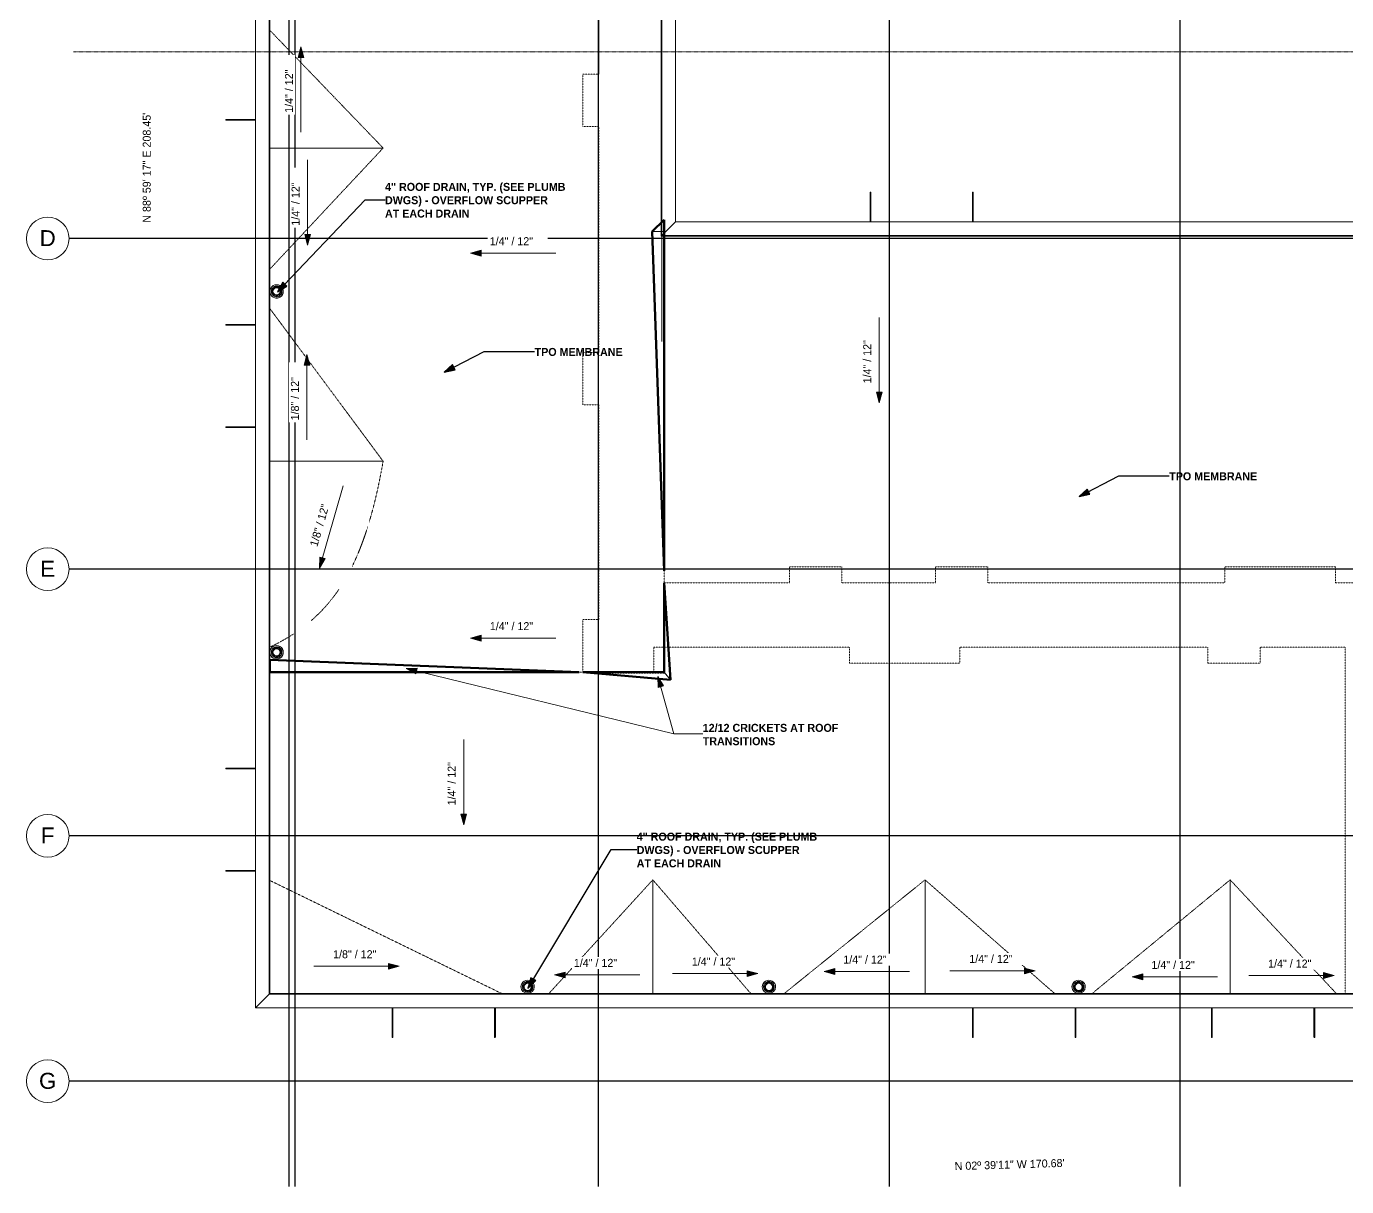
# Model space of a CAD drawing. Header units: inches. Extents: x -4126 to -1830, y 9773 to 12297.
# Drawn here: x -4125 to -2640, y 9773 to 11078 of the extents above; entities that cross this region are included whole.
import ezdxf

# ---------------------------------------------------------------- set-up
doc = ezdxf.new("R2010")
doc.units = ezdxf.units.IN
doc.header["$MEASUREMENT"] = 0
for name, pattern in [('Center 1_4_', [0.53125, 0.25, -0.09375, 0.09375, -0.09375]), ('Dash 1_16_', [0.125, 0.0625, -0.0625]), ('Grid Line 1_2_', [0.875, 0.5, -0.125, 0.125, -0.125])]:
    doc.linetypes.add(name, pattern=pattern)
for name, color, linetype, lineweight in [('0-1', 7, 'Continuous', 5), ('0-3', 165, 'Continuous', 5), ('A-ANNO-NOTE', 131, 'Continuous', 9), ('A-DETL-CNTR', 5, 'Center 1_4_', 9), ('A-DETL-MEDM', 33, 'Continuous', 20), ('A-DETL-WIDE', 214, 'Continuous', 50), ('A-FLOR-1', 7, 'Dash 1_16_', 9), ('A-ROOF', 132, 'Continuous', 13), ('A-ROOF-1', 7, 'Dash 1_16_', 9), ('A-WALL-1', 113, 'Continuous', 9), ('G-ANNO-DIMS', 111, 'Continuous', 9), ('G-ANNO-TEXT', 231, 'Continuous', 30), ('G-ANNO-TEXT-1', 231, 'Continuous', 9), ('G-ANNO-TEXT-2', 147, 'Continuous', 20), ('I-WALL-1', 7, 'Continuous', 9), ('M-EQPM', 50, 'Continuous', 9), ('S-BEAM', 12, 'Continuous', 9), ('S-GRID-1', 1, 'Grid Line 1_2_', 30), ('S-GRID-IDEN', 1, 'Continuous', 9), ('S-GRID-IDEN-1', 147, 'Continuous', 9)]:
    doc.layers.add(name, color=color, linetype=linetype, lineweight=lineweight)
doc.styles.add('Arial', font='arial.ttf', dxfattribs={"height": 18})
doc.styles.add('Century Gothic', font='ufonts.com_century-gothic.ttf', dxfattribs={"height": 9})
doc.styles.add('Century Gothic_B', font='GOTHICB.TTF', dxfattribs={"height": 9})

# ---------------------------------------------------------------- blocks, each defined once
blk = doc.blocks.new('CTR - 1st Phase - Common Walls_rvt-1-FLOOR PLAN - ROOF')
at = {"layer": 'I-WALL-1'}
for p, q in [((-3410.3, 11257), (-3410.3, 11375.6)), ((-3410.3, 10723.2), (-3410.3, 10841.8))]:
    blk.add_line(p, q, dxfattribs=at)
blk = doc.blocks.new('Grid - Grid Head - Circle-1738874-FLOOR PLAN - ROOF')
at = {"layer": 'S-GRID-IDEN-1'}
for start, end in [(360, 180), (180, 360)]:
    blk.add_arc((0, 0), 0.25, start, end, dxfattribs=at)
blk = doc.blocks.new('CTR - 1st Phase - Structure_rvt-1-FLOOR PLAN - ROOF')
at = {"layer": 'S-GRID-1'}
for p, q in [((-3829.3, 9772.6), (-3829.3, 12247.5)), ((-3822.8, 9772.6), (-3822.8, 12247.5)), ((-3481.3, 9772.6), (-3481.3, 12247.5)), ((-3154.3, 9772.6), (-3154.3, 12247.5)), ((-2827.3, 9772.6), (-2827.3, 12247.5)), ((-1830.2, 10839.2), (-4077, 10839.2)), ((-1830.2, 10467.2), (-4077, 10467.2)), ((-1830.2, 10167.2), (-4077, 10167.2)), ((-1830.2, 9891.2), (-4077, 9891.2))]:
    blk.add_line(p, q, dxfattribs=at)
at = {"layer": '0-3', "xscale": 95.99999999999994, "yscale": 95.99999999999994, "zscale": 95.99999999999994, "rotation": 89.99999999999986}
for p in [(-4101, 10839.2), (-4101, 10467.2), (-4101, 10167.2), (-4101, 9891.2)]:
    blk.add_blockref('Grid - Grid Head - Circle-1738874-FLOOR PLAN - ROOF', p, dxfattribs=at)
at = {"layer": 'S-GRID-IDEN', "char_height": 18, "attachment_point": 1, "style": 'Arial'}
for s, insert, width in [('D', (-4110.1, 10848.6), 22.119), ('E', (-4109.4, 10476.6), 20.301), ('F', (-4108.7, 10176.6), 18.786), ('G', (-4110.8, 9900.6), 23.937)]:
    blk.add_mtext(s, dxfattribs=dict(at, insert=insert, width=width))
blk = doc.blocks.new('Basic Wall _ EXT - FIBER CEMENT - SMALL - 2_ XPS - ___-2145932-FLOOR PLAN - ROOF')
at = {"layer": 'A-WALL-1'}
for p, q in [((-3411, 11257), (-3410.6, 11256.5)), ((-3411, 11241.9), (-3411, 11257)), ((-3410.5, 11256.5), (-3410.5, 11241.3)), ((-3410.3, 11256.3), (-3407.7, 11253.6)), ((-3410.3, 11241.1), (-3410.3, 11256.3)), ((-3411, 10856.9), (-3411, 11241.9)), ((-3410.5, 11241.3), (-3410.5, 10857.4)), ((-3410.3, 10857.7), (-3410.3, 11241.1)), ((-3407.7, 11253.6), (-3394.9, 11240.8)), ((-3394.9, 10858), (-3394.9, 11240.8)), ((-3411, 10841.8), (-3411, 10856.9)), ((-3410.5, 10857.4), (-3410.5, 10842.3)), ((-3410.3, 10842.5), (-3410.3, 10857.7)), ((-3394.9, 10858), (-3407.7, 10845.1)), ((-3410.6, 10842.3), (-3411, 10841.8)), ((-3407.7, 10845.1), (-3410.3, 10842.5))]:
    blk.add_line(p, q, dxfattribs=at)
at = {"layer": 'A-WALL-1', "flags": 128}
for points in [[(-3410.6, 11256.5), (-3410.5, 11256.5), (-3410.5, 11256.5), (-3410.5, 11256.5)], [(-3410.5, 11256.5), (-3410.5, 11256.5), (-3410.5, 11256.5), (-3410.5, 11256.4), (-3410.4, 11256.4), (-3410.4, 11256.3), (-3410.3, 11256.3)], [(-3410.5, 10842.3), (-3410.5, 10842.3), (-3410.5, 10842.3), (-3410.6, 10842.3)], [(-3410.3, 10842.5), (-3410.4, 10842.5), (-3410.4, 10842.4), (-3410.5, 10842.4), (-3410.5, 10842.3), (-3410.5, 10842.3), (-3410.5, 10842.3)]]:
    blk.add_lwpolyline(points, dxfattribs=at)
blk = doc.blocks.new('Basic Wall _ EXT - FIBER CEMENT - SMALL - ___-2145933-FLOOR PLAN - ROOF')
at = {"layer": 'A-WALL-1'}
for p, q in [((-3407.7, 10845.1), (-3394.9, 10858)), ((-2061.4, 10858), (-3394.9, 10858)), ((-2061.4, 10858), (-2076.8, 10842.5)), ((-3411, 10841.8), (-3410.6, 10842.3)), ((-3407.7, 10841.8), (-3411, 10841.8)), ((-3410.5, 10842.3), (-3407.7, 10842.3)), ((-3410.3, 10842.5), (-3407.7, 10845.1)), ((-3407.7, 10842.5), (-3410.3, 10842.5)), ((-2076.8, 10842.5), (-3407.7, 10842.5)), ((-3407.7, 10842.3), (-2077, 10842.3)), ((-2077.5, 10841.8), (-3407.7, 10841.8)), ((-2077.1, 10842.3), (-2077.5, 10841.8))]:
    blk.add_line(p, q, dxfattribs=at)
at = {"layer": 'A-WALL-1', "flags": 128}
for points in [[(-3410.6, 10842.3), (-3410.5, 10842.3), (-3410.5, 10842.3), (-3410.5, 10842.3)], [(-3410.5, 10842.3), (-3410.5, 10842.3), (-3410.5, 10842.3), (-3410.5, 10842.4), (-3410.4, 10842.4), (-3410.4, 10842.5), (-3410.3, 10842.5)], [(-2077, 10842.3), (-2077, 10842.3), (-2077, 10842.3), (-2077.1, 10842.3)], [(-2076.8, 10842.5), (-2076.9, 10842.5), (-2076.9, 10842.4), (-2077, 10842.4), (-2077, 10842.3), (-2077, 10842.3), (-2077, 10842.3)]]:
    blk.add_lwpolyline(points, dxfattribs=at)
blk = doc.blocks.new('Basic Wall _ EXT - FIBER CEMENT - SMALL - ___-2145935-FLOOR PLAN - ROOF')
at = {"layer": 'A-WALL-1'}
for p, q in [((-3867.3, 12125.2), (-3867.3, 9973.6)), ((-3851.8, 12109.7), (-3851.8, 9989.1)), ((-3851.6, 9989.3), (-3851.6, 12109.5)), ((-3851.1, 11733.4), (-3851.1, 10365.3)), ((-3851.1, 10365.3), (-3851.1, 10351.3)), ((-3851.1, 10351.3), (-3851.1, 9989.8)), ((-3851.8, 9989.1), (-3867.3, 9973.6)), ((-3851.1, 9989.8), (-3851.6, 9989.3))]:
    blk.add_line(p, q, dxfattribs=at)
at = {"layer": 'A-WALL-1', "flags": 128}
for points in [[(-3851.6, 9989.3), (-3851.6, 9989.3), (-3851.7, 9989.3), (-3851.7, 9989.2), (-3851.7, 9989.2), (-3851.8, 9989.1), (-3851.8, 9989.1)], [(-3851.6, 9989.3), (-3851.6, 9989.3), (-3851.6, 9989.3), (-3851.6, 9989.3)]]:
    blk.add_lwpolyline(points, dxfattribs=at)
blk = doc.blocks.new('Basic Wall _ EXT - FIBER CEMENT - SMALL - ___-2145937-FLOOR PLAN - ROOF')
at = {"layer": 'A-WALL-1'}
for p, q in [((-3867.3, 9973.6), (-3851.8, 9989.1)), ((-2076.8, 9989.1), (-3851.8, 9989.1)), ((-3851.6, 9989.3), (-3851.1, 9989.8)), ((-2077, 9989.3), (-3851.6, 9989.3)), ((-2077.5, 9989.8), (-3851.1, 9989.8)), ((-2077.5, 9989.8), (-2077.1, 9989.3)), ((-2076.8, 9989.1), (-2061.4, 9973.6)), ((-3867.3, 9973.6), (-2061.4, 9973.6))]:
    blk.add_line(p, q, dxfattribs=at)
at = {"layer": 'A-WALL-1', "flags": 128}
for points in [[(-3851.8, 9989.1), (-3851.8, 9989.1), (-3851.7, 9989.2), (-3851.7, 9989.2), (-3851.7, 9989.3), (-3851.6, 9989.3), (-3851.6, 9989.3)], [(-3851.6, 9989.3), (-3851.6, 9989.3), (-3851.6, 9989.3), (-3851.6, 9989.3)], [(-2077.1, 9989.3), (-2077, 9989.3), (-2077, 9989.3), (-2077, 9989.3)], [(-2077, 9989.3), (-2077, 9989.3), (-2077, 9989.3), (-2077, 9989.2), (-2076.9, 9989.2), (-2076.9, 9989.1), (-2076.8, 9989.1)]]:
    blk.add_lwpolyline(points, dxfattribs=at)
blk = doc.blocks.new('22142613 - Roof Drains - Type A - 15_ Strainer - 8_ Drain-V5-FLOOR PLAN - ROOF')
at = {"layer": 'M-EQPM'}
for p, q in [((-3848.5, 11093.1), (-3847.2, 11092.3)), ((-3847.2, 11094.5), (-3846.3, 11093.3)), ((-3845.6, 11095.4), (-3845.1, 11093.9)), ((-3843.8, 11095.7), (-3843.8, 11094.2)), ((-3843.5, 11097.2), (-3843.5, 11097.2)), ((-3843.3, 11093.7), (-3843.5, 11093.7)), ((-3841.9, 11095.5), (-3842.4, 11094)), ((-3840.2, 11094.8), (-3841.2, 11093.5)), ((-3838.9, 11093.5), (-3840.2, 11092.6)), ((-3849.3, 11091.5), (-3847.8, 11091)), ((-3847.9, 11088.7), (-3849.3, 11088.2)), ((-3847.3, 11087.4), (-3848.6, 11086.5)), ((-3846.4, 11086.3), (-3847.3, 11085.1)), ((-3845.2, 11085.6), (-3845.6, 11084.1)), ((-3843.8, 11085.3), (-3843.8, 11083.8)), ((-3843.5, 11085.7), (-3843.3, 11085.7)), ((-3843.5, 11082.2), (-3843.5, 11082.2)), ((-3842.4, 11085.5), (-3841.9, 11084)), ((-3841.1, 11086.1), (-3840.1, 11084.8)), ((-3840.1, 11087.1), (-3838.8, 11086.1)), ((-3837.9, 11091.9), (-3839.5, 11091.4)), ((-3839.4, 11088.3), (-3837.8, 11087.8))]:
    blk.add_line(p, q, dxfattribs=at)
at = {"layer": 'M-EQPM', "flags": 128}
for points in [[(-3847.3, 11092.2), (-3847.9, 11092.7), (-3848.5, 11093.1)], [(-3848.2, 11093.5), (-3847.6, 11093.1), (-3847, 11092.6)], [(-3846.3, 11093.2), (-3846.8, 11093.9), (-3847.2, 11094.5)], [(-3846.8, 11094.8), (-3846.4, 11094.1), (-3845.9, 11093.5)], [(-3845.2, 11093.9), (-3845.4, 11094.6), (-3845.6, 11095.4)], [(-3845.1, 11095.5), (-3844.9, 11094.8), (-3844.7, 11094)], [(-3843.8, 11094.2), (-3843.8, 11095), (-3843.8, 11095.7)], [(-3843.3, 11095.7), (-3843.3, 11095), (-3843.3, 11094.2)], [(-3842.5, 11094), (-3842.2, 11094.8), (-3841.9, 11095.5)], [(-3841.5, 11095.4), (-3841.7, 11094.6), (-3842, 11093.9)], [(-3841.3, 11093.5), (-3840.7, 11094.1), (-3840.2, 11094.8)], [(-3839.8, 11094.5), (-3840.3, 11093.9), (-3840.8, 11093.2)], [(-3840.2, 11092.6), (-3839.5, 11093.1), (-3838.9, 11093.5)], [(-3838.6, 11093.1), (-3839.2, 11092.7), (-3839.9, 11092.2)], [(-3849.5, 11090.1), (-3848.8, 11090.1), (-3848, 11090.1)], [(-3848, 11089.6), (-3848.8, 11089.6), (-3849.5, 11089.6)], [(-3847.8, 11091), (-3848.6, 11091.2), (-3849.3, 11091.5)], [(-3849.3, 11088.2), (-3848.6, 11088.5), (-3847.9, 11088.7)], [(-3847.8, 11088.2), (-3848.5, 11088), (-3849.2, 11087.8)], [(-3849.1, 11091.9), (-3848.4, 11091.7), (-3847.7, 11091.4)], [(-3848.6, 11086.5), (-3848, 11087), (-3847.4, 11087.4)], [(-3847.1, 11087), (-3847.7, 11086.6), (-3848.3, 11086.1)], [(-3847.3, 11085.1), (-3846.9, 11085.7), (-3846.4, 11086.4)], [(-3846, 11086.1), (-3846.5, 11085.4), (-3846.9, 11084.8)], [(-3845.6, 11084.1), (-3845.4, 11084.9), (-3845.2, 11085.6)], [(-3844.8, 11085.5), (-3845, 11084.7), (-3845.2, 11084)], [(-3843.8, 11083.8), (-3843.8, 11084.5), (-3843.8, 11085.3)], [(-3843.3, 11085.3), (-3843.3, 11084.5), (-3843.3, 11083.8)], [(-3841.9, 11084), (-3842.1, 11084.7), (-3842.4, 11085.5)], [(-3842, 11085.6), (-3841.7, 11084.9), (-3841.4, 11084.1)], [(-3840.1, 11084.8), (-3840.6, 11085.4), (-3841.1, 11086.1)], [(-3840.7, 11086.4), (-3840.2, 11085.7), (-3839.7, 11085.1)], [(-3838.8, 11086.1), (-3839.4, 11086.6), (-3840.1, 11087)], [(-3839.8, 11087.4), (-3839.1, 11087), (-3838.5, 11086.5)], [(-3839.5, 11091.4), (-3838.7, 11091.7), (-3837.9, 11091.9)], [(-3837.8, 11087.8), (-3838.6, 11088), (-3839.4, 11088.2)], [(-3837.8, 11091.5), (-3838.6, 11091.2), (-3839.3, 11091)], [(-3839.3, 11088.7), (-3838.5, 11088.5), (-3837.7, 11088.2)], [(-3839.2, 11090.1), (-3838.4, 11090.1), (-3837.5, 11090.1)], [(-3837.5, 11089.6), (-3838.3, 11089.6), (-3839.2, 11089.6)]]:
    blk.add_lwpolyline(points, dxfattribs=at)
at = {"layer": 'M-EQPM'}
for centre, major_axis, start_param, end_param in [((-3843.5, 11089.7), (0, 7.5), 4.712389, 7.853982), ((-3843.5, 11089.7), (0, 6), 0.969431, 1.197636), ((-3843.5, 11089.7), (0, 6), 0.659298, 0.886064), ((-3843.6, 11089.7), (0, 4), 4.712389, 7.853982), ((-3843.6, 11089.7), (0, 4.43), 0.865964, 0.979022), ((-3843.5, 11089.7), (0, 6), 0.350212, 0.575936), ((-3843.6, 11089.7), (0, 4.43), 0.557275, 0.670323), ((-3843.6, 11089.7), (0, 4.43), 0.250007, 0.363046), ((-3843.5, 11089.7), (0, 6), 0.041679, 0.266854), ((-3843.5, 11089.7), (0, 7.5), 6.165105, 6.404016), ((-3843.6, 11089.7), (0, 4.43), 6.226668, 6.339703), ((-3843.5, 11089.7), (0, 6), 6.016332, 6.241507), ((-3843.5, 11089.7), (0, 7.5), 4.712389, 6.162355), ((-3843.6, 11089.7), (0, 4.43), 5.92014, 6.033179), ((-3843.5, 11089.7), (0, 6), 5.70725, 5.932973), ((-3843.6, 11089.7), (0, 4.43), 5.612862, 5.72591), ((-3843.6, 11089.7), (0, 4.43), 5.304163, 5.417221), ((-3843.5, 11089.7), (0, 6), 5.397121, 5.623888), ((-3843.5, 11089.7), (0, 6), 5.08555, 5.313754), ((-3843.5, 11089.7), (0, 7.5), 1.570796, 4.712389), ((-3843.5, 11089.7), (0, 6), 1.281005, 1.510903), ((-3843.5, 11089.7), (0, 6), 1.594274, 1.825954), ((-3843.5, 11089.7), (0, 6), 1.909324, 2.142701), ((-3843.5, 11089.7), (0, 6), 2.226068, 2.460891), ((-3843.6, 11089.7), (0, 4.43), 1.489558, 1.570796), ((-3843.6, 11089.7), (0, 4.43), 1.570796, 1.602628), ((-3843.6, 11089.7), (0, 4.43), 1.804928, 1.917995), ((-3843.6, 11089.7), (0, 4.43), 1.176609, 1.289676), ((-3843.6, 11089.7), (0, 4), 1.570796, 4.712389), ((-3843.6, 11089.7), (0, 4.43), 2.122601, 2.235659), ((-3843.5, 11089.7), (0, 6), 2.544253, 2.780128), ((-3843.6, 11089.7), (0, 4.43), 2.442231, 2.555278), ((-3843.6, 11089.7), (0, 4.43), 2.763281, 2.87632), ((-3843.5, 11089.7), (0, 6), 2.863487, 3.099914), ((-3843.5, 11089.7), (0, 7.5), 3.020762, 3.259673), ((-3843.6, 11089.7), (0, 4.43), 3.085075, 3.19811), ((-3843.5, 11089.7), (0, 6), 3.183271, 3.419699), ((-3843.5, 11089.7), (0, 7.5), 3.262423, 4.712389), ((-3843.6, 11089.7), (0, 4.43), 3.406866, 3.519904), ((-3843.5, 11089.7), (0, 6), 3.503058, 3.738932), ((-3843.6, 11089.7), (0, 4.43), 3.727907, 3.840954), ((-3843.6, 11089.7), (0, 4.43), 4.047526, 4.160584), ((-3843.5, 11089.7), (0, 6), 3.822294, 4.057117), ((-3843.6, 11089.7), (0, 4.43), 4.993509, 5.106576), ((-3843.6, 11089.7), (0, 4.43), 4.365191, 4.478257), ((-3843.6, 11089.7), (0, 4.43), 4.712389, 4.793628), ((-3843.6, 11089.7), (0, 4.43), 4.680558, 4.712389), ((-3843.5, 11089.7), (0, 6), 4.140484, 4.373861), ((-3843.5, 11089.7), (0, 6), 4.772282, 5.00218), ((-3843.5, 11089.7), (0, 6), 4.457231, 4.688911)]:
    blk.add_ellipse(centre, major_axis=major_axis, ratio=0.999788, start_param=start_param, end_param=end_param, dxfattribs=at)
blk = doc.blocks.new('22142613 - Roof Drains - Type A - 15_ Strainer - 8_ Drain-V6-FLOOR PLAN - ROOF')
at = {"layer": 'M-EQPM'}
for p, q in [((-3568.7, 9997.4), (-3568.7, 9997.4)), ((-3567.2, 9997.2), (-3565.6, 9997.2)), ((-3566.9, 9999.1), (-3565.4, 9998.6)), ((-3566.8, 9995.4), (-3565.4, 9995.9)), ((-3566.1, 10000.8), (-3564.8, 9999.8)), ((-3565.9, 9993.7), (-3564.7, 9994.6)), ((-3565.2, 9997.6), (-3565.2, 9997.4)), ((-3564.8, 10002.1), (-3563.9, 10000.8)), ((-3564.5, 9992.4), (-3563.7, 9993.6)), ((-3563.2, 10003), (-3562.7, 10001.4)), ((-3559.6, 10001.4), (-3559.1, 10003)), ((-3558.7, 9993.6), (-3557.8, 9992.4)), ((-3558.5, 10000.8), (-3557.5, 10002.1)), ((-3557.6, 9994.6), (-3556.4, 9993.7)), ((-3557.5, 9999.8), (-3556.2, 10000.8)), ((-3557.2, 9997.4), (-3557.2, 9997.6)), ((-3557, 9995.9), (-3555.5, 9995.4)), ((-3556.9, 9998.6), (-3555.4, 9999.1)), ((-3556.7, 9997.2), (-3555.2, 9997.2)), ((-3553.7, 9997.4), (-3553.7, 9997.4)), ((-3562.8, 9991.6), (-3562.4, 9993)), ((-3560, 9993), (-3559.5, 9991.6))]:
    blk.add_line(p, q, dxfattribs=at)
at = {"layer": 'M-EQPM', "flags": 128}
for points in [[(-3567.2, 9997.7), (-3566.4, 9997.7), (-3565.6, 9997.6)], [(-3565.6, 9997.1), (-3566.4, 9997.2), (-3567.2, 9997.2)], [(-3567, 9995.9), (-3566.2, 9996.1), (-3565.5, 9996.3)], [(-3565.4, 9998.5), (-3566.2, 9998.8), (-3566.9, 9999.1)], [(-3566.8, 9999.6), (-3566, 9999.3), (-3565.3, 9999)], [(-3565.3, 9995.8), (-3566.1, 9995.6), (-3566.8, 9995.4)], [(-3566.2, 9994.1), (-3565.6, 9994.5), (-3564.9, 9995)], [(-3564.8, 9999.8), (-3565.5, 10000.3), (-3566.1, 10000.8)], [(-3564.7, 9994.6), (-3565.3, 9994.1), (-3565.9, 9993.7)], [(-3565.8, 10001.2), (-3565.2, 10000.7), (-3564.5, 10000.2)], [(-3564.9, 9992.7), (-3564.5, 9993.3), (-3564, 9993.9)], [(-3563.9, 10000.8), (-3564.4, 10001.4), (-3564.8, 10002.1)], [(-3563.6, 9993.6), (-3564.1, 9993), (-3564.5, 9992.4)], [(-3564.4, 10002.4), (-3564, 10001.7), (-3563.5, 10001)], [(-3562.7, 10001.4), (-3563, 10002.2), (-3563.2, 10003)], [(-3562.8, 10003.2), (-3562.5, 10002.4), (-3562.3, 10001.6)], [(-3561.4, 10001.7), (-3561.4, 10002.5), (-3561.4, 10003.4)], [(-3560.9, 10003.4), (-3560.9, 10002.5), (-3560.9, 10001.7)], [(-3560.1, 10001.6), (-3559.8, 10002.4), (-3559.6, 10003.2)], [(-3559.1, 10003), (-3559.4, 10002.2), (-3559.6, 10001.4)], [(-3558.8, 10001), (-3558.4, 10001.7), (-3557.9, 10002.4)], [(-3557.8, 9992.4), (-3558.3, 9993), (-3558.7, 9993.6)], [(-3557.5, 10002.1), (-3558, 10001.4), (-3558.4, 10000.8)], [(-3558.3, 9993.9), (-3557.9, 9993.3), (-3557.4, 9992.7)], [(-3557.8, 10000.2), (-3557.2, 10000.7), (-3556.5, 10001.2)], [(-3556.4, 9993.7), (-3557.1, 9994.1), (-3557.7, 9994.6)], [(-3556.2, 10000.8), (-3556.9, 10000.3), (-3557.5, 9999.8)], [(-3557.4, 9995), (-3556.8, 9994.5), (-3556.1, 9994.1)], [(-3557.1, 9999), (-3556.3, 9999.3), (-3555.6, 9999.6)], [(-3555.5, 9995.4), (-3556.3, 9995.6), (-3557, 9995.8)], [(-3555.4, 9999.1), (-3556.2, 9998.8), (-3556.9, 9998.5)], [(-3556.9, 9996.3), (-3556.1, 9996.1), (-3555.4, 9995.9)], [(-3556.8, 9997.6), (-3556, 9997.7), (-3555.2, 9997.7)], [(-3555.2, 9997.2), (-3556, 9997.2), (-3556.8, 9997.1)], [(-3563.3, 9991.8), (-3563.1, 9992.5), (-3562.8, 9993.2)], [(-3562.3, 9993), (-3562.6, 9992.3), (-3562.8, 9991.6)], [(-3561.4, 9991.4), (-3561.4, 9992.1), (-3561.4, 9992.9)], [(-3560.9, 9992.9), (-3560.9, 9992.1), (-3560.9, 9991.4)], [(-3559.5, 9991.6), (-3559.8, 9992.3), (-3560, 9993)], [(-3559.5, 9993.2), (-3559.3, 9992.5), (-3559.1, 9991.8)]]:
    blk.add_lwpolyline(points, dxfattribs=at)
at = {"layer": 'M-EQPM'}
for centre, major_axis, start_param, end_param in [((-3561.2, 9997.4), (7.5, 0), 0, 3.141593), ((-3561.2, 9997.4), (7.5, 0), 0, 3.141593), ((-3561.2, 9997.4), (7.5, 0), 3.141593, 6.283185), ((-3561.2, 9997.4), (6, 0), 2.851802, 3.081699), ((-3561.2, 9997.4), (6, 0), 3.16507, 3.39675), ((-3561.2, 9997.4), (6, 0), 2.540227, 2.768432), ((-3561.2, 9997.4), (6, 0), 3.48012, 3.713498), ((-3561.2, 9997.4), (6, 0), 3.796864, 4.031687), ((-3561.2, 9997.4), (6, 0), 2.230094, 2.456861), ((-3561.2, 9997.3), (4.43, 0), 3.060354, 3.141593), ((-3561.2, 9997.3), (4.43, 0), 3.141593, 3.173424), ((-3561.2, 9997.3), (4.43, 0), 3.375724, 3.488791), ((-3561.2, 9997.3), (4.43, 0), 2.747406, 2.860472), ((-3561.2, 9997.3), (4, 0), 0, 3.141593), ((-3561.2, 9997.3), (4, 0), 3.141593, 6.283185), ((-3561.2, 9997.3), (4.43, 0), 3.693397, 3.806455), ((-3561.2, 9997.3), (4.43, 0), 2.43676, 2.549818), ((-3561.2, 9997.4), (6, 0), 1.921009, 2.146732), ((-3561.2, 9997.3), (4.43, 0), 4.013027, 4.126075), ((-3561.2, 9997.3), (4.43, 0), 2.128072, 2.241119), ((-3561.2, 9997.4), (6, 0), 1.612475, 1.83765), ((-3561.2, 9997.3), (4.43, 0), 1.820803, 1.933842), ((-3561.2, 9997.3), (4.43, 0), 1.514279, 1.627314), ((-3561.2, 9997.4), (6, 0), 1.303943, 1.529118), ((-3561.2, 9997.3), (4.43, 0), 1.207751, 1.32079), ((-3561.2, 9997.4), (6, 0), 0.994861, 1.220584), ((-3561.2, 9997.3), (4.43, 0), 0.900473, 1.013521), ((-3561.2, 9997.3), (4.43, 0), 5.298703, 5.411751), ((-3561.2, 9997.3), (4.43, 0), 0.591774, 0.704832), ((-3561.2, 9997.3), (4.43, 0), 5.618323, 5.731381), ((-3561.2, 9997.4), (6, 0), 0.684732, 0.911499), ((-3561.2, 9997.4), (6, 0), 5.393091, 5.627914), ((-3561.2, 9997.3), (4.43, 0), 0.28112, 0.394187), ((-3561.2, 9997.3), (4.43, 0), 5.935987, 6.049054), ((-3561.2, 9997.3), (4.43, 0), 0, 0.081239), ((-3561.2, 9997.3), (4.43, 0), 6.251354, 6.283185), ((-3561.2, 9997.4), (6, 0), 0.373161, 0.601365), ((-3561.2, 9997.4), (6, 0), 5.71128, 5.944658), ((-3561.2, 9997.4), (6, 0), 0.059893, 0.289791), ((-3561.2, 9997.4), (6, 0), 6.028028, 6.259707), ((-3561.2, 9997.4), (6, 0), 4.11505, 4.350924), ((-3561.2, 9997.3), (4.43, 0), 4.334077, 4.447116), ((-3561.2, 9997.4), (6, 0), 4.434283, 4.67071), ((-3561.2, 9997.3), (4.43, 0), 4.655871, 4.768907), ((-3561.2, 9997.4), (6, 0), 4.754068, 4.990495), ((-3561.2, 9997.3), (4.43, 0), 4.977662, 5.090701), ((-3561.2, 9997.4), (6, 0), 5.073854, 5.309728)]:
    blk.add_ellipse(centre, major_axis=major_axis, ratio=0.999788, start_param=start_param, end_param=end_param, dxfattribs=at)
blk = doc.blocks.new('Walls 94 - Walls 1-3380136-FLOOR PLAN - ROOF')
at = {"layer": 'S-BEAM'}
for p, q in [((-3867.3, 10973), (-3900.3, 10973)), ((-3900.3, 10972.2), (-3867.3, 10972.2))]:
    blk.add_line(p, q, dxfattribs=at)
blk.add_ellipse((-3900.3, 10972.6), major_axis=(0, 0.375), ratio=0.93544, start_param=0, end_param=3.141593, dxfattribs=at)
blk = doc.blocks.new('Walls 38 - Walls 1-3380290-FLOOR PLAN - ROOF')
at = {"layer": 'S-BEAM'}
for p, q in [((-3867.3, 10742.6), (-3900.3, 10742.6)), ((-3900.3, 10741.8), (-3867.3, 10741.8))]:
    blk.add_line(p, q, dxfattribs=at)
blk.add_ellipse((-3900.3, 10742.2), major_axis=(0, 0.375), ratio=0.93544, start_param=0, end_param=3.141593, dxfattribs=at)
blk = doc.blocks.new('Walls 42 - Walls 1-3380299-FLOOR PLAN - ROOF')
at = {"layer": 'S-BEAM'}
for p, q in [((-3867.3, 10627.4), (-3900.3, 10627.4)), ((-3900.3, 10626.6), (-3867.3, 10626.6))]:
    blk.add_line(p, q, dxfattribs=at)
blk.add_ellipse((-3900.3, 10627), major_axis=(0, 0.375), ratio=0.93544, start_param=0, end_param=3.141593, dxfattribs=at)
blk = doc.blocks.new('Walls 45 - Walls 1-3380456-FLOOR PLAN - ROOF')
at = {"layer": 'S-BEAM'}
for p, q in [((-3867.3, 10243.4), (-3900.3, 10243.4)), ((-3900.3, 10242.6), (-3867.3, 10242.6))]:
    blk.add_line(p, q, dxfattribs=at)
blk.add_ellipse((-3900.3, 10243), major_axis=(0, 0.375), ratio=0.93544, start_param=0, end_param=3.141593, dxfattribs=at)
blk = doc.blocks.new('Walls 46 - Walls 1-3380465-FLOOR PLAN - ROOF')
at = {"layer": 'S-BEAM'}
for p, q in [((-3867.3, 10128.2), (-3900.3, 10128.2)), ((-3900.3, 10127.4), (-3867.3, 10127.4))]:
    blk.add_line(p, q, dxfattribs=at)
blk.add_ellipse((-3900.3, 10127.8), major_axis=(0, 0.375), ratio=0.93544, start_param=0, end_param=3.141593, dxfattribs=at)
blk = doc.blocks.new('Walls 48 - Walls 1-3380701-FLOOR PLAN - ROOF')
at = {"layer": 'S-BEAM'}
for p, q in [((-3713.5, 9973.6), (-3713.5, 9940.6)), ((-3712.7, 9940.6), (-3712.7, 9973.6))]:
    blk.add_line(p, q, dxfattribs=at)
blk.add_ellipse((-3713.1, 9940.6), major_axis=(0.375, 0), ratio=0.93544, start_param=3.141593, end_param=6.283185, dxfattribs=at)
blk = doc.blocks.new('Walls 49 - Walls 1-3380710-FLOOR PLAN - ROOF')
at = {"layer": 'S-BEAM'}
for p, q in [((-3598.3, 9973.6), (-3598.3, 9940.6)), ((-3597.5, 9940.6), (-3597.5, 9973.6))]:
    blk.add_line(p, q, dxfattribs=at)
blk.add_ellipse((-3597.9, 9940.6), major_axis=(0.375, 0), ratio=0.93544, start_param=3.141593, end_param=6.283185, dxfattribs=at)
blk = doc.blocks.new('Walls 51 - Walls 1-3380857-FLOOR PLAN - ROOF')
at = {"layer": 'S-BEAM'}
for p, q in [((-3060.7, 9973.6), (-3060.7, 9940.6)), ((-3059.9, 9940.6), (-3059.9, 9973.6))]:
    blk.add_line(p, q, dxfattribs=at)
blk.add_ellipse((-3060.3, 9940.6), major_axis=(0.375, 0), ratio=0.93544, start_param=3.141593, end_param=6.283185, dxfattribs=at)
blk = doc.blocks.new('Walls 52 - Walls 1-3380866-FLOOR PLAN - ROOF')
at = {"layer": 'S-BEAM'}
for p, q in [((-2945.5, 9973.6), (-2945.5, 9940.6)), ((-2944.7, 9940.6), (-2944.7, 9973.6))]:
    blk.add_line(p, q, dxfattribs=at)
blk.add_ellipse((-2945.1, 9940.6), major_axis=(0.375, 0), ratio=0.93544, start_param=3.141593, end_param=6.283185, dxfattribs=at)
blk = doc.blocks.new('Walls 54 - Walls 1-3381017-FLOOR PLAN - ROOF')
at = {"layer": 'S-BEAM'}
for p, q in [((-2791.9, 9973.6), (-2791.9, 9940.6)), ((-2791.1, 9940.6), (-2791.1, 9973.6))]:
    blk.add_line(p, q, dxfattribs=at)
blk.add_ellipse((-2791.5, 9940.6), major_axis=(0.375, 0), ratio=0.93544, start_param=3.141593, end_param=6.283185, dxfattribs=at)
blk = doc.blocks.new('Walls 55 - Walls 1-3381026-FLOOR PLAN - ROOF')
at = {"layer": 'S-BEAM'}
for p, q in [((-2676.7, 9973.6), (-2676.7, 9940.6)), ((-2675.9, 9940.6), (-2675.9, 9973.6))]:
    blk.add_line(p, q, dxfattribs=at)
blk.add_ellipse((-2676.3, 9940.6), major_axis=(0.375, 0), ratio=0.93544, start_param=3.141593, end_param=6.283185, dxfattribs=at)
blk = doc.blocks.new('Walls 90 - Walls 1-3381503-FLOOR PLAN - ROOF')
at = {"layer": 'S-BEAM'}
for p, q in [((-3060.7, 10890.9), (-3060.7, 10858)), ((-3059.9, 10858), (-3059.9, 10890.9))]:
    blk.add_line(p, q, dxfattribs=at)
blk.add_ellipse((-3060.3, 10890.9), major_axis=(0.375, 0), ratio=0.93544, start_param=0, end_param=3.141593, dxfattribs=at)
blk = doc.blocks.new('Walls 91 - Walls 1-3381512-FLOOR PLAN - ROOF')
at = {"layer": 'S-BEAM'}
for p, q in [((-3175.9, 10890.9), (-3175.9, 10858)), ((-3175.1, 10858), (-3175.1, 10890.9))]:
    blk.add_line(p, q, dxfattribs=at)
blk.add_ellipse((-3175.5, 10890.9), major_axis=(0.375, 0), ratio=0.93544, start_param=0, end_param=3.141593, dxfattribs=at)

msp = doc.modelspace()

# ---------------------------------------------------------------- hatches: boundary and pattern name
at = {"layer": 'A-ANNO-NOTE'}
for points in [[(-3697.8, 10355.6), (-3686.9, 10349.6), (-3685.4, 10355.8)], [(-3414.6, 10346.5), (-3414.5, 10334), (-3408.3, 10335.8)]]:
    msp.add_hatch(color=256, dxfattribs=at).paths.add_polyline_path(points, flags=0)
at = {"layer": 'G-ANNO-DIMS'}
for points in [[(-3808.7, 10831.8), (-3805.5, 10843.8), (-3811.9, 10843.8)], [(-3625.6, 10822.8), (-3613.6, 10819.5), (-3613.6, 10826)], [(-3165.7, 10654.4), (-3162.5, 10666.4), (-3168.9, 10666.4)], [(-3795.2, 10468.5), (-3788.8, 10479.1), (-3794.9, 10480.9)], [(-3625.4, 10389.6), (-3613.4, 10386.4), (-3613.4, 10392.8)], [(-3633.1, 10179.7), (-3629.9, 10191.7), (-3636.3, 10191.7)], [(-3531, 10010.8), (-3519, 10007.6), (-3519, 10014)], [(-3227.8, 10014.5), (-3215.8, 10011.3), (-3215.8, 10017.8)], [(-2881.3, 10008.6), (-2869.3, 10005.3), (-2869.3, 10011.8)]]:
    msp.add_hatch(color=256, dxfattribs=at).paths.add_polyline_path(points, flags=0)
at = {"layer": 'G-ANNO-TEXT'}
for points in [[(-3842.6, 10779.1), (-3832, 10785.6), (-3836.6, 10790.1)], [(-3654.9, 10688.9), (-3642.7, 10691.6), (-3645.7, 10697.3)], [(-2941, 10548.9), (-2928.9, 10551.6), (-2931.9, 10557.3)], [(-3560.8, 9995.6), (-3551.8, 10004.3), (-3557.4, 10007.6)]]:
    msp.add_hatch(color=256, dxfattribs=at).paths.add_polyline_path(points, flags=0)

# ---------------------------------------------------------------- linework, layer by layer
at = {"layer": 'A-ANNO-NOTE'}
for p, q in [((-3685.4, 10355.8), (-3697.8, 10355.6)), ((-3697.8, 10355.6), (-3686.9, 10349.6)), ((-3697.8, 10355.6), (-3396.7, 10282)), ((-3686.9, 10349.6), (-3685.4, 10355.8)), ((-3414.6, 10346.5), (-3414.5, 10334)), ((-3408.3, 10335.8), (-3414.6, 10346.5)), ((-3414.6, 10346.5), (-3396.7, 10282)), ((-3414.5, 10334), (-3408.3, 10335.8)), ((-3396.7, 10282), (-3364.2, 10282)), ((-3396.7, 10282), (-3364.2, 10282))]:
    msp.add_line(p, q, dxfattribs=at)
at = {"layer": 'A-DETL-CNTR'}
msp.add_line((-4072, 11049.4), (-2059.5, 11049.4), dxfattribs=at)
at = {"layer": 'A-DETL-MEDM'}
for p, q in [((-3421, 10847), (-3407.7, 10847)), ((-3407.7, 10351.3), (-3400.4, 10342.7))]:
    msp.add_line(p, q, dxfattribs=at)
at = {"layer": 'A-DETL-WIDE'}
for p, q in [((-3407.7, 10860.3), (-3421, 10847)), ((-3407.7, 10465.2), (-3407.7, 10860.3)), ((-3421, 10847), (-3407.7, 10465.2)), ((-3400.4, 10342.7), (-3407.7, 10452)), ((-3407.7, 10452), (-3407.7, 10351.3)), ((-3851.1, 10365.3), (-3851.1, 10351.3)), ((-3503.1, 10351.5), (-3851.1, 10365.3)), ((-3851.1, 10351.3), (-3503.1, 10351.3)), ((-3503.1, 10351.3), (-3503.1, 10351.5)), ((-3499.2, 10351.3), (-3400.4, 10342.7)), ((-3407.7, 10351.3), (-3499.2, 10351.3))]:
    msp.add_line(p, q, dxfattribs=at)
at = {"layer": 'A-FLOR-1'}
for p, q in [((-3481.2, 11423.4), (-3481.2, 11024.2)), ((-3481.2, 10965.4), (-3481.2, 10710.9)), ((-3481.2, 10652.2), (-3481.2, 10410.7)), ((-3207.6, 10470), (-3266.6, 10470)), ((-3266.6, 10470), (-3266.6, 10452)), ((-3207.6, 10452), (-3207.6, 10470)), ((-3043.6, 10470), (-3102.4, 10470)), ((-3102.4, 10470), (-3102.4, 10452)), ((-3043.6, 10452), (-3043.6, 10470)), ((-2652.6, 10470), (-2776.8, 10470)), ((-2776.8, 10470), (-2776.8, 10452)), ((-2652.6, 10452), (-2652.6, 10470)), ((-3407.7, 10379.5), (-3407.7, 10452)), ((-3266.6, 10452), (-3407.7, 10452)), ((-3102.4, 10452), (-3207.6, 10452)), ((-2776.8, 10452), (-3043.6, 10452)), ((-2501.3, 10452), (-2652.6, 10452)), ((-3419.3, 10351.3), (-3419.3, 10379.5)), ((-3419.3, 10379.5), (-3199.2, 10379.5)), ((-3199.2, 10379.5), (-3199.2, 10361.5)), ((-3075, 10361.5), (-3075, 10379.5)), ((-3075, 10379.5), (-2796, 10379.5)), ((-2796, 10379.5), (-2796, 10361.5)), ((-2737.2, 10361.5), (-2737.2, 10379.5)), ((-2737.2, 10379.5), (-2641.7, 10379.5)), ((-2641.7, 10379.5), (-2641.7, 10233.2)), ((-3481.3, 10351.3), (-3419.3, 10351.3)), ((-3199.2, 10361.5), (-3075, 10361.5)), ((-2796, 10361.5), (-2737.2, 10361.5))]:
    msp.add_line(p, q, dxfattribs=at)
at = {"layer": 'A-ROOF'}
for p, q in [((-3723.7, 10941), (-3851.1, 10941)), ((-3723.7, 10588.6), (-3851.1, 10588.6)), ((-3420.4, 9989.8), (-3420.4, 10117.7)), ((-3114.2, 10117.7), (-3114.2, 9989.8)), ((-2771, 9989.8), (-2771, 10117.7))]:
    msp.add_line(p, q, dxfattribs=at)
at = {"layer": 'A-ROOF-1'}
for p, q in [((-3481.2, 11024.2), (-3481.2, 11423.4)), ((-3851.1, 11073.4), (-3723.7, 10941)), ((-3499.2, 10965.4), (-3499.2, 11024.2)), ((-3499.2, 11024.2), (-3481.2, 11024.2)), ((-3481.2, 10965.4), (-3499.2, 10965.4)), ((-3481.2, 10710.9), (-3481.2, 10965.4)), ((-3723.7, 10941), (-3851.1, 10804.8)), ((-3407.7, 10841.8), (-3407.7, 10452)), ((-3851.1, 10760.4), (-3723.7, 10588.6)), ((-3499.2, 10652.2), (-3499.2, 10710.9)), ((-3499.2, 10710.9), (-3481.2, 10710.9)), ((-3481.2, 10652.2), (-3499.2, 10652.2)), ((-3481.2, 10410.7), (-3481.2, 10652.2)), ((-3499.2, 10351.3), (-3499.2, 10410.7)), ((-3499.2, 10410.7), (-3481.2, 10410.7)), ((-3407.7, 10379.5), (-3407.7, 10350.3)), ((-3481.3, 10351.3), (-3851.1, 10351.3)), ((-3407.7, 10350.3), (-3490.6, 10350.3)), ((-2641.7, 9989.8), (-2641.7, 10233.2)), ((-3851.1, 10117), (-3590.3, 9989.8)), ((-3537.3, 9989.8), (-3420.4, 10117.7)), ((-3420.4, 10117.7), (-3310.2, 9989.8)), ((-3272.6, 9989.8), (-3114.2, 10117.7)), ((-3114.2, 10117.7), (-2968.4, 9989.8)), ((-2926.3, 9989.8), (-2771, 10117.7)), ((-2771, 10117.7), (-2651.6, 9989.8))]:
    msp.add_line(p, q, dxfattribs=at)
for points, knots in [([(-3723.7, 10588.6), (-3724.2, 10585.7), (-3725.3, 10579.9), (-3727.5, 10568.3), (-3730.6, 10553.8), (-3734.7, 10536.6), (-3737.9, 10525.2), (-3739.6, 10519.6)], [0, 0, 0, 0, 0.0344828, 0.0689655, 0.137931, 0.2068966, 0.2758621, 0.2758621, 0.2758621, 0.2758621]), ([(-3740.9, 10515.2), (-3742.2, 10511), (-3745.5, 10501.3), (-3751.2, 10486.1), (-3756.1, 10475.3), (-3758.7, 10470)], [0.293532, 0.293532, 0.293532, 0.293532, 0.3448276, 0.4137931, 0.4827586, 0.4827586, 0.4827586, 0.4827586]), ([(-3773.7, 10444.2), (-3774.1, 10443.6), (-3775.9, 10441), (-3778.4, 10437.5), (-3781.4, 10433.7), (-3783.6, 10430.9), (-3785.9, 10428.1), (-3789.1, 10424.5), (-3792.3, 10421), (-3795.7, 10417.6), (-3798.3, 10415.1), (-3800.9, 10412.6), (-3803.1, 10410.6), (-3804.4, 10409.5), (-3804.8, 10409.1)], [0.5989677, 0.5989677, 0.5989677, 0.5989677, 0.6077586, 0.6357759, 0.6497845, 0.6637931, 0.6778017, 0.6918103, 0.7198276, 0.7338362, 0.7478448, 0.7618534, 0.7758621, 0.7822107, 0.7822107, 0.7822107, 0.7822107]), ([(-3824.5, 10394.4), (-3825.2, 10393.9), (-3826.9, 10392.8), (-3829.7, 10391.1), (-3833.8, 10388.6), (-3838, 10386.2), (-3842.2, 10384), (-3846.2, 10381.9), (-3849.2, 10380.4), (-3851.1, 10379.5)], [0.8780043, 0.8780043, 0.8780043, 0.8780043, 0.887931, 0.9019397, 0.9159483, 0.9439655, 0.9579741, 0.9719828, 0.9968139, 0.9968139, 0.9968139, 0.9968139])]:
    msp.add_open_spline(points, degree=3, knots=knots, dxfattribs=at)
at = {"layer": 'G-ANNO-DIMS'}
for p, q in [((-3805.5, 10843.8), (-3811.9, 10843.8)), ((-3811.9, 10843.8), (-3808.7, 10831.8)), ((-3808.7, 10831.8), (-3805.5, 10843.8)), ((-3613.6, 10826), (-3625.6, 10822.8)), ((-3613.6, 10819.5), (-3613.6, 10826)), ((-3625.6, 10822.8), (-3613.6, 10819.5)), ((-3162.5, 10666.4), (-3168.9, 10666.4)), ((-3168.9, 10666.4), (-3165.7, 10654.4)), ((-3165.7, 10654.4), (-3162.5, 10666.4)), ((-3794.9, 10480.9), (-3795.2, 10468.5)), ((-3795.2, 10468.5), (-3788.8, 10479.1)), ((-3788.8, 10479.1), (-3794.9, 10480.9)), ((-3613.4, 10392.8), (-3625.4, 10389.6)), ((-3625.4, 10389.6), (-3613.4, 10386.4)), ((-3613.4, 10386.4), (-3613.4, 10392.8)), ((-3629.9, 10191.7), (-3636.3, 10191.7)), ((-3636.3, 10191.7), (-3633.1, 10179.7)), ((-3633.1, 10179.7), (-3629.9, 10191.7)), ((-3519, 10014), (-3531, 10010.8)), ((-3531, 10010.8), (-3519, 10007.6)), ((-3519, 10007.6), (-3519, 10014)), ((-3215.8, 10017.8), (-3227.8, 10014.5)), ((-3227.8, 10014.5), (-3215.8, 10011.3)), ((-3215.8, 10011.3), (-3215.8, 10017.8)), ((-2869.3, 10011.8), (-2881.3, 10008.6)), ((-2881.3, 10008.6), (-2869.3, 10005.3)), ((-2869.3, 10005.3), (-2869.3, 10011.8))]:
    msp.add_line(p, q, dxfattribs=at)
at = {"layer": 'G-ANNO-TEXT'}
for p, q in [((-3744.1, 10882.7), (-3721.6, 10882.7)), ((-3836.6, 10790.1), (-3842.6, 10779.1)), ((-3842.6, 10779.1), (-3832, 10785.6)), ((-3832, 10785.6), (-3836.6, 10790.1)), ((-3654.9, 10688.9), (-3610.2, 10712.2)), ((-3610.2, 10712.2), (-3553.3, 10712.1)), ((-3645.7, 10697.3), (-3654.9, 10688.9)), ((-3654.9, 10688.9), (-3642.7, 10691.6)), ((-3642.7, 10691.6), (-3645.7, 10697.3)), ((-2941, 10548.9), (-2896.3, 10572.2)), ((-2896.3, 10572.2), (-2839.5, 10572.2)), ((-2931.9, 10557.3), (-2941, 10548.9)), ((-2941, 10548.9), (-2928.9, 10551.6)), ((-2928.9, 10551.6), (-2931.9, 10557.3)), ((-3560.8, 9995.6), (-3467.2, 10151.8)), ((-3467.2, 10151.8), (-3438.5, 10151.8)), ((-3557.4, 10007.6), (-3560.8, 9995.6)), ((-3560.8, 9995.6), (-3551.8, 10004.3)), ((-3551.8, 10004.3), (-3557.4, 10007.6))]:
    msp.add_line(p, q, dxfattribs=at)

# ---------------------------------------------------------------- block references
at = {"layer": '0-1'}
for name in ['CTR - 1st Phase - Structure_rvt-1-FLOOR PLAN - ROOF', 'CTR - 1st Phase - Common Walls_rvt-1-FLOOR PLAN - ROOF']:
    msp.add_blockref(name, (0, 0), dxfattribs=at)
at = {"layer": 'A-WALL-1'}
for name in ['Basic Wall _ EXT - FIBER CEMENT - SMALL - ___-2145935-FLOOR PLAN - ROOF', 'Basic Wall _ EXT - FIBER CEMENT - SMALL - 2_ XPS - ___-2145932-FLOOR PLAN - ROOF', 'Basic Wall _ EXT - FIBER CEMENT - SMALL - ___-2145933-FLOOR PLAN - ROOF', 'Basic Wall _ EXT - FIBER CEMENT - SMALL - ___-2145937-FLOOR PLAN - ROOF']:
    msp.add_blockref(name, (0, 0), dxfattribs=at)
at = {"layer": 'M-EQPM'}
for name, p in [('22142613 - Roof Drains - Type A - 15_ Strainer - 8_ Drain-V5-FLOOR PLAN - ROOF', (0, -310)), ('22142613 - Roof Drains - Type A - 15_ Strainer - 8_ Drain-V5-FLOOR PLAN - ROOF', (0, -716)), ('22142613 - Roof Drains - Type A - 15_ Strainer - 8_ Drain-V6-FLOOR PLAN - ROOF', (0, 0)), ('22142613 - Roof Drains - Type A - 15_ Strainer - 8_ Drain-V6-FLOOR PLAN - ROOF', (271.4, 0)), ('22142613 - Roof Drains - Type A - 15_ Strainer - 8_ Drain-V6-FLOOR PLAN - ROOF', (619.7, 0))]:
    msp.add_blockref(name, p, dxfattribs=at)
at = {"layer": 'S-BEAM'}
for name in ['Walls 94 - Walls 1-3380136-FLOOR PLAN - ROOF', 'Walls 91 - Walls 1-3381512-FLOOR PLAN - ROOF', 'Walls 90 - Walls 1-3381503-FLOOR PLAN - ROOF', 'Walls 38 - Walls 1-3380290-FLOOR PLAN - ROOF', 'Walls 42 - Walls 1-3380299-FLOOR PLAN - ROOF', 'Walls 45 - Walls 1-3380456-FLOOR PLAN - ROOF', 'Walls 46 - Walls 1-3380465-FLOOR PLAN - ROOF', 'Walls 48 - Walls 1-3380701-FLOOR PLAN - ROOF', 'Walls 49 - Walls 1-3380710-FLOOR PLAN - ROOF', 'Walls 51 - Walls 1-3380857-FLOOR PLAN - ROOF', 'Walls 52 - Walls 1-3380866-FLOOR PLAN - ROOF', 'Walls 54 - Walls 1-3381017-FLOOR PLAN - ROOF', 'Walls 55 - Walls 1-3381026-FLOOR PLAN - ROOF']:
    msp.add_blockref(name, (0, 0), dxfattribs=at)

# ---------------------------------------------------------------- texts
at = {"layer": 'A-ANNO-NOTE', "char_height": 9, "attachment_point": 1, "style": 'Century Gothic_B'}
for s, insert, width in [('12/12 CRICKETS AT ROOF', (-3364.2, 10293.2), 185.133), ('TRANSITIONS', (-3364.2, 10278.2), 94.233)]:
    msp.add_mtext(s, dxfattribs=dict(at, insert=insert, width=width))
at = {"layer": 'G-ANNO-TEXT-1', "char_height": 9, "attachment_point": 1, "style": 'Century Gothic_B'}
for s, insert, width in [('4" ROOF DRAIN, TYP. (SEE PLUMB', (-3721.6, 10901.8), 237.249), ('DWGS) - OVERFLOW SCUPPER', (-3721.6, 10886.8), 218.16), ('AT EACH DRAIN', (-3721.6, 10871.8), 116.049), ('TPO MEMBRANE', (-3553.3, 10716.1), 117.867), ('TPO MEMBRANE', (-2839.5, 10576.2), 117.867), ('4" ROOF DRAIN, TYP. (SEE PLUMB', (-3438.5, 10170.8), 237.249), ('DWGS) - OVERFLOW SCUPPER', (-3438.5, 10155.8), 218.16), ('AT EACH DRAIN', (-3438.5, 10140.8), 116.049)]:
    msp.add_mtext(s, dxfattribs=dict(at, insert=insert, width=width))
at = {"layer": 'G-ANNO-TEXT-2', "char_height": 9, "attachment_point": 1, "style": 'Century Gothic'}
for s, insert, width, rotation in [('N 88º 59\' 17" E 208.45\'', (-3994.1, 10857), 155.136, 90), ('N 02º 39\'11" W 170.68\'', (-3081, 9800.1), 157.56, 1.7)]:
    msp.add_mtext(s, dxfattribs=dict(at, insert=insert, width=width, rotation=rotation))

# ---------------------------------------------------------------- next in the draw order: texts
at = {"layer": 'G-ANNO-DIMS', "char_height": 9, "width": 62.924, "attachment_point": 1, "line_spacing_factor": 0.984502, "style": 'Century Gothic', "bg_fill": 3, "box_fill_scale": 1.25, "bg_fill_color": 256, "bg_fill_true_color": 13158600, "bg_fill_transparency": 0}
for s, insert, rotation in [('1/4" / 12"', (-3834.1, 10980.6), 90), ('1/4" / 12"', (-3826.7, 10853.6), 90), ('1/4" / 12"', (-3183.7, 10676.2), 90), ('1/8" / 12"', (-3827.4, 10634.6), 90), ('1/8" / 12"', (-3806.4, 10494.4), 73.9582), ('1/4" / 12"', (-3651.1, 10201.5), 90)]:
    msp.add_mtext(s, dxfattribs=dict(at, insert=insert, rotation=rotation))
for s, insert in [('1/4" / 12"', (-3603.8, 10840.7)), ('1/4" / 12"', (-3603.7, 10407.6)), ('1/8" / 12"', (-3780, 10038.5)), ('1/4" / 12"', (-3509.2, 10028.8)), ('1/4" / 12"', (-3376.5, 10030.3)), ('1/4" / 12"', (-3206.1, 10032.5)), ('1/4" / 12"', (-3064.4, 10033.3)), ('1/4" / 12"', (-2859.5, 10026.5)), ('1/4" / 12"', (-2728.3, 10028))]:
    msp.add_mtext(s, dxfattribs=dict(at, insert=insert))

# ---------------------------------------------------------------- next in the draw order: hatches: boundary and pattern name
at = {"layer": 'G-ANNO-DIMS'}
for points in [[(-3816.1, 11054.9), (-3819.3, 11042.9), (-3812.9, 11042.9)], [(-3809.5, 10708.9), (-3812.7, 10696.9), (-3806.2, 10696.9)], [(-3705.8, 10020.5), (-3717.8, 10023.7), (-3717.8, 10017.3)], [(-3302.3, 10012.3), (-3314.3, 10015.5), (-3314.3, 10009.1)], [(-2990.2, 10015.3), (-3002.2, 10018.5), (-3002.2, 10012.1)], [(-2654.1, 10010), (-2666.1, 10013.3), (-2666.1, 10006.8)]]:
    msp.add_hatch(color=256, dxfattribs=at).paths.add_polyline_path(points, flags=0)

# ---------------------------------------------------------------- next in the draw order: linework, layer by layer
for p, q in [((-3816.1, 11054.9), (-3819.3, 11042.9)), ((-3812.9, 11042.9), (-3816.1, 11054.9)), ((-3816.1, 10958.9), (-3816.1, 11054.9)), ((-3819.3, 11042.9), (-3812.9, 11042.9)), ((-3808.7, 10927.8), (-3808.7, 10831.8)), ((-3529.6, 10822.8), (-3625.6, 10822.8)), ((-3165.7, 10750.4), (-3165.7, 10654.4)), ((-3809.5, 10708.9), (-3812.7, 10696.9)), ((-3806.2, 10696.9), (-3809.5, 10708.9)), ((-3809.5, 10612.9), (-3809.5, 10708.9)), ((-3812.7, 10696.9), (-3806.2, 10696.9)), ((-3768.6, 10560.8), (-3795.2, 10468.5)), ((-3529.4, 10389.6), (-3625.4, 10389.6)), ((-3633.1, 10275.7), (-3633.1, 10179.7)), ((-3705.8, 10020.5), (-3717.8, 10023.7)), ((-3717.8, 10023.7), (-3717.8, 10017.3)), ((-3801.8, 10020.5), (-3705.8, 10020.5)), ((-3717.8, 10017.3), (-3705.8, 10020.5)), ((-3435, 10010.8), (-3531, 10010.8)), ((-3398.3, 10012.3), (-3302.3, 10012.3)), ((-3302.3, 10012.3), (-3314.3, 10015.5)), ((-3314.3, 10015.5), (-3314.3, 10009.1)), ((-3314.3, 10009.1), (-3302.3, 10012.3)), ((-3131.8, 10014.5), (-3227.8, 10014.5)), ((-3086.2, 10015.3), (-2990.2, 10015.3)), ((-2990.2, 10015.3), (-3002.2, 10018.5)), ((-3002.2, 10018.5), (-3002.2, 10012.1)), ((-3002.2, 10012.1), (-2990.2, 10015.3)), ((-2785.3, 10008.6), (-2881.3, 10008.6)), ((-2750.1, 10010), (-2654.1, 10010)), ((-2654.1, 10010), (-2666.1, 10013.3)), ((-2666.1, 10013.3), (-2666.1, 10006.8)), ((-2666.1, 10006.8), (-2654.1, 10010))]:
    msp.add_line(p, q, dxfattribs=at)
at = {"layer": 'G-ANNO-TEXT'}
msp.add_line((-3842.6, 10779.1), (-3744.1, 10882.7), dxfattribs=at)

doc.saveas('drawing.dxf')
